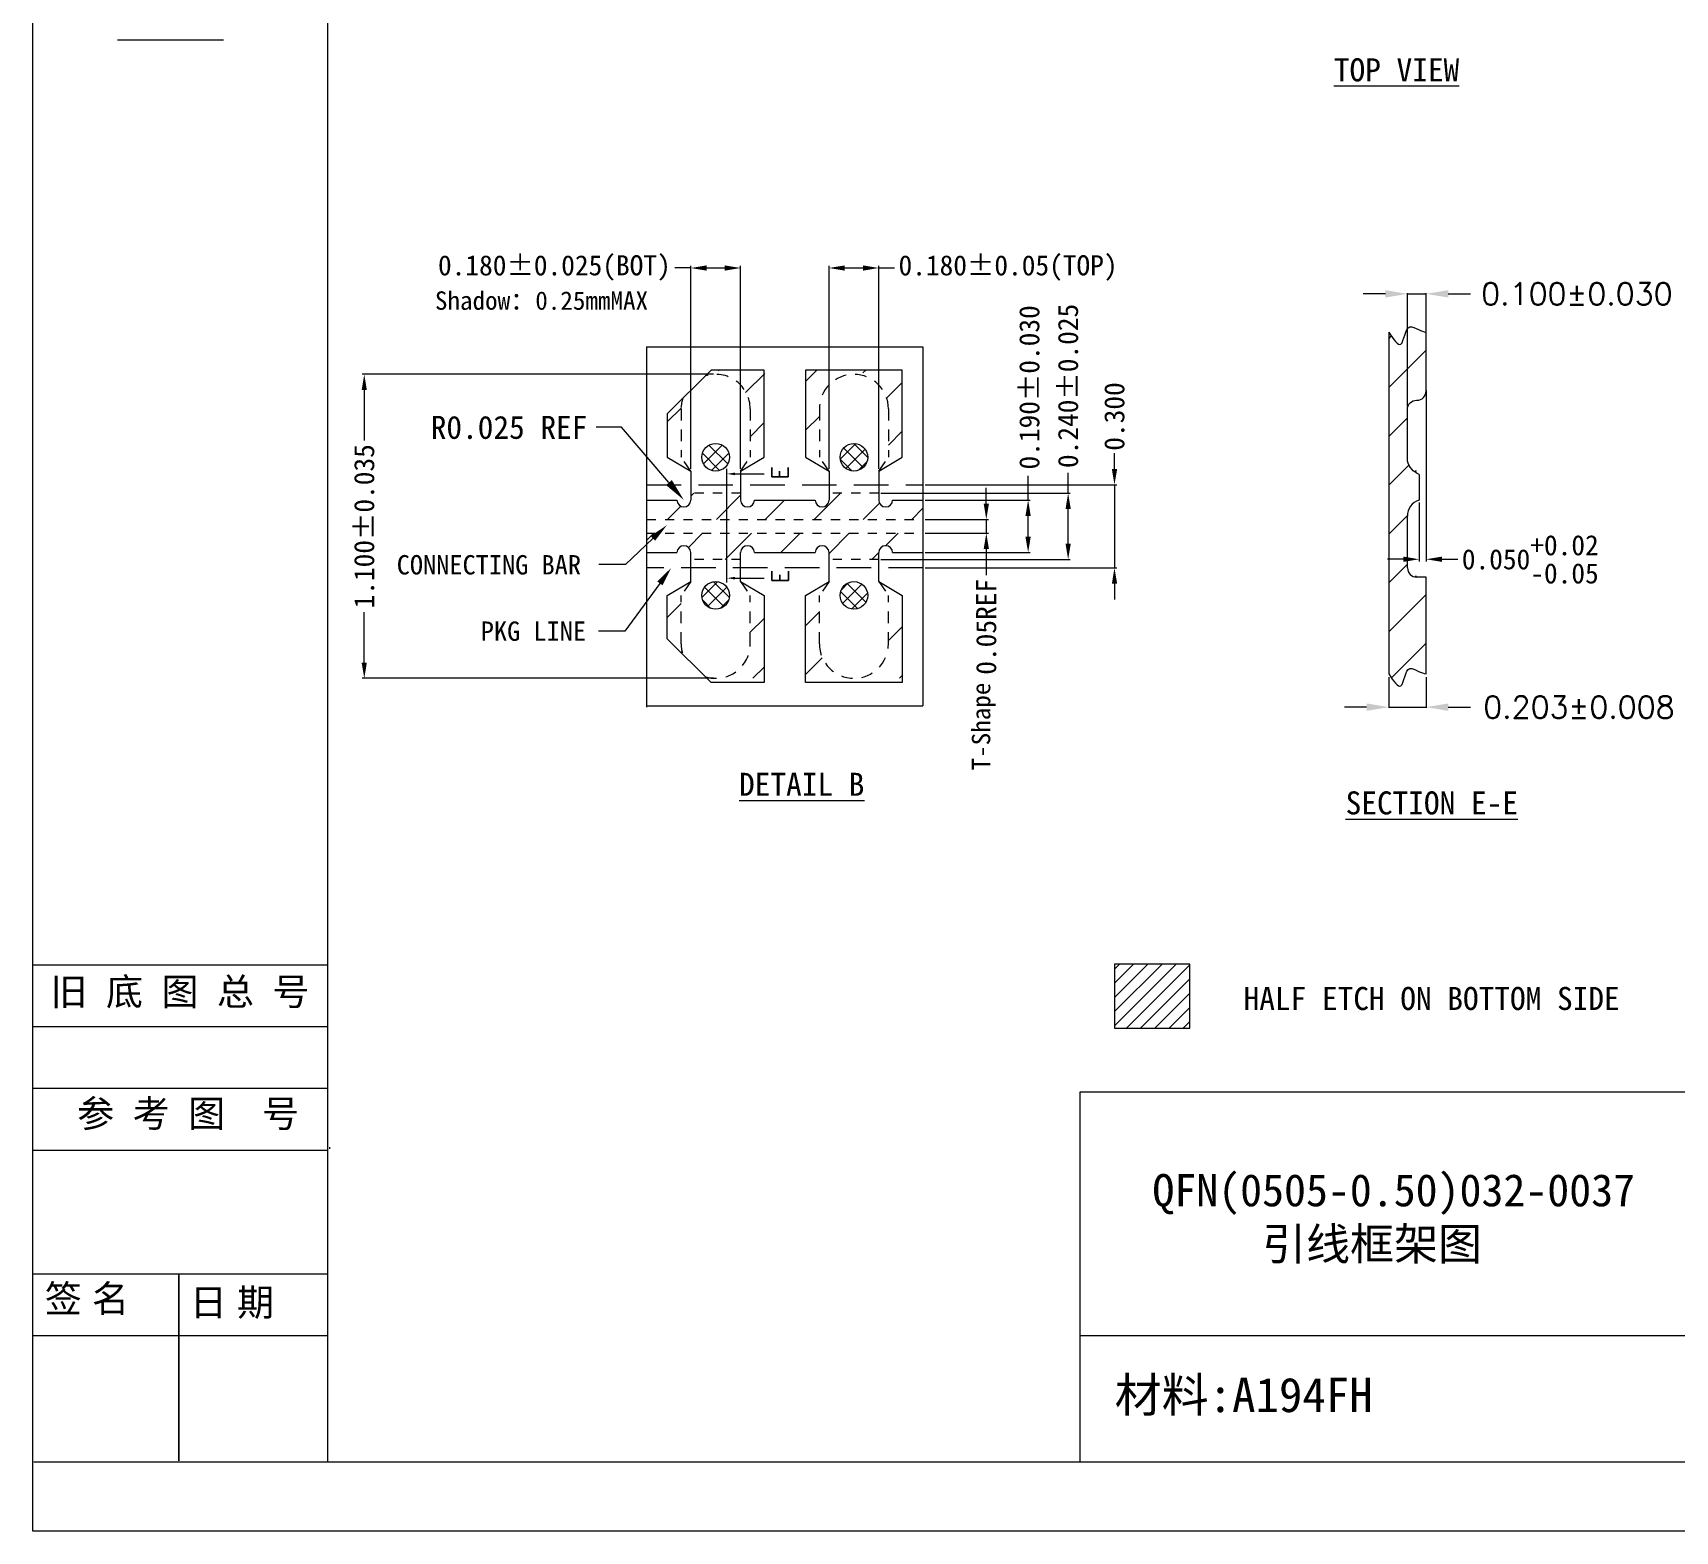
# Model space of a CAD drawing. Extents: x -6879 to 1236, y -1283 to -95.
# Drawn here: x -6665.81 to -6647.98, y -1083.24 to -1066.98 of the extents above; entities that cross this region are included whole.
import ezdxf
from ezdxf.enums import TextEntityAlignment as Align

# ---------------------------------------------------------------- set-up
doc = ezdxf.new("R2010")
doc.units = 0
doc.header["$LTSCALE"] = 5
doc.header["$MEASUREMENT"] = 0
doc.header["$PDMODE"] = 3
for name, pattern in [('0', [0]), ('CENTER', [2, 1.25, -0.25, 0.25, -0.25]), ('HIDDEN', [0.375, 0.25, -0.125])]:
    doc.linetypes.add(name, pattern=pattern)
doc.layers.get('Defpoints').update_dxf_attribs({"linetype": 'CONTINUOUS'})
for name, color, linetype in [('1', 7, 'CONTINUOUS'), ('1D', 4, 'CONTINUOUS'), ('\\M+5B1EA\\M+5D7A2', 4, '0'), ('\\M+5CDBC\\M+5B2E31\\M+5CAB5\\M+5CCE5', 7, 'CONTINUOUS'), ('PKG', 2, 'CONTINUOUS')]:
    doc.layers.add(name, color=color, linetype=linetype)
doc.layers.add('ETCH', color=4, linetype='CONTINUOUS', lineweight=15)
doc.styles.add('\\M+5CBCE\\M+5CCE5', font='SimSun.ttf')
doc.styles.add('SIMPLEX', font='SIMPLEX')
doc.styles.get("Standard").update_dxf_attribs({"font": 'romans.shx', "bigfont": 'bigfont.shx'})
doc.dimstyles.new('0D$0', dxfattribs={"dimscale": 0.078, "dimtxt": 1.15, "dimasz": 1.15, "dimexe": 0.3, "dimexo": 0.3, "dimgap": 0.3, "dimtad": 0, "dimdec": 3, "dimzin": 1, "dimdsep": 46, "dimtxsty": 'SIMPLEX', "dimcen": 0.1, "dimclrd": 256, "dimclre": 256, "dimclrt": 256, "dimadec": 0, "dimazin": 0, "dimtfac": 1, "dimtdec": 3, "dimtofl": 0, "dimtmove": 0, "dimatfit": 3, "dimfxl": 0, "dimlwd": -1, "dimlwe": -1, "dimarcsym": 0})
doc.dimstyles.get("Standard").update_dxf_attribs({"dimscale": 0.12, "dimtxt": 1, "dimasz": 1, "dimexe": 0.3, "dimexo": 0.3, "dimgap": 0.3, "dimtad": 0, "dimdec": 3, "dimzin": 0, "dimdsep": 46, "dimtxsty": 'SIMPLEX', "dimcen": 0.5, "dimclrd": 256, "dimclre": 256, "dimclrt": 256, "dimadec": 0, "dimazin": 0, "dimtfac": 1, "dimtdec": 3, "dimtofl": 0, "dimtmove": 0, "dimatfit": 0, "dimfxl": 0, "dimtolj": 1, "dimtzin": 0, "dimlwd": -1, "dimlwe": -1, "dimarcsym": 0})

# ---------------------------------------------------------------- blocks, each defined once
blk = doc.blocks.new('*D0')
at = {"layer": '\\M+5B1EA\\M+5D7A2', "color": 4, "lineweight": 5}
for p, q in [((-6655.004, -1072.052), (-6655.004, -1071.788)), ((-6656.122, -1072.052), (-6654.981, -1072.052)), ((-6655.004, -1072.451), (-6655.004, -1072.224)), ((-6656.122, -1072.622), (-6654.981, -1072.622))]:
    blk.add_line(p, q, dxfattribs=at)
at = {"layer": '\\M+5B1EA\\M+5D7A2', "color": 4}
for points in [[(-6654.976, -1072.224), (-6655.033, -1072.224), (-6655.004, -1072.052)], [(-6655.033, -1072.451), (-6654.976, -1072.451), (-6655.004, -1072.622)]]:
    blk.add_solid(points, dxfattribs=at)
at = {"layer": 'Defpoints', "color": 0}
for p in [(-6656.145, -1072.052), (-6655.004, -1072.052), (-6656.145, -1072.622)]:
    blk.add_point(p, dxfattribs=at)
at = {"layer": '\\M+5B1EA\\M+5D7A2', "color": 4, "lineweight": 5, "insert": (-6654.99, -1070.829), "char_height": 0.21841, "attachment_point": 5, "rotation": 90, "style": '\\M+5CBCE\\M+5CCE5'}
blk.add_mtext('0.190%%P0.030', dxfattribs=at)
blk = doc.blocks.new('*D1')
at = {"layer": '\\M+5B1EA\\M+5D7A2', "color": 4, "lineweight": 5}
for p, q in [((-6654.57, -1071.977), (-6654.57, -1071.756)), ((-6656.602, -1071.977), (-6654.546, -1071.977)), ((-6654.57, -1072.526), (-6654.57, -1072.149)), ((-6656.602, -1072.697), (-6654.546, -1072.697))]:
    blk.add_line(p, q, dxfattribs=at)
at = {"layer": '\\M+5B1EA\\M+5D7A2', "color": 4}
for points in [[(-6654.541, -1072.149), (-6654.598, -1072.149), (-6654.57, -1071.977)], [(-6654.598, -1072.526), (-6654.541, -1072.526), (-6654.57, -1072.697)]]:
    blk.add_solid(points, dxfattribs=at)
at = {"layer": 'Defpoints', "color": 0}
for p in [(-6656.625, -1071.977), (-6654.57, -1071.977), (-6656.625, -1072.697)]:
    blk.add_point(p, dxfattribs=at)
at = {"layer": '\\M+5B1EA\\M+5D7A2', "color": 4, "lineweight": 5, "insert": (-6654.57, -1070.813), "char_height": 0.21841, "attachment_point": 5, "rotation": 90, "style": '\\M+5CBCE\\M+5CCE5'}
blk.add_mtext('0.240%%P0.025', dxfattribs=at)
blk = doc.blocks.new('*D2')
at = {"layer": '\\M+5B1EA\\M+5D7A2', "lineweight": 5}
for p, q in [((-6658.665, -1069.533), (-6658.837, -1069.533)), ((-6658.665, -1071.714), (-6658.665, -1069.51)), ((-6658.494, -1069.533), (-6658.297, -1069.533)), ((-6658.125, -1071.714), (-6658.125, -1069.51))]:
    blk.add_line(p, q, dxfattribs=at)
at = {"layer": '\\M+5B1EA\\M+5D7A2'}
for points in [[(-6658.494, -1069.505), (-6658.494, -1069.562), (-6658.665, -1069.533)], [(-6658.297, -1069.562), (-6658.297, -1069.505), (-6658.125, -1069.533)]]:
    blk.add_solid(points, dxfattribs=at)
at = {"layer": 'Defpoints', "color": 0}
for p in [(-6658.125, -1069.533), (-6658.665, -1071.737), (-6658.125, -1071.737)]:
    blk.add_point(p, dxfattribs=at)
at = {"layer": '\\M+5B1EA\\M+5D7A2', "lineweight": 5, "insert": (-6660.146, -1069.533), "char_height": 0.21841, "attachment_point": 5, "style": '\\M+5CBCE\\M+5CCE5'}
blk.add_mtext('0.180%%P0.025(BOT)', dxfattribs=at)
blk = doc.blocks.new('*D3')
at = {"layer": '\\M+5B1EA\\M+5D7A2', "lineweight": 5}
for p, q in [((-6658.419, -1070.687), (-6662.233, -1070.687)), ((-6662.209, -1070.859), (-6662.209, -1071.404)), ((-6662.209, -1073.816), (-6662.209, -1073.27)), ((-6658.419, -1073.987), (-6662.233, -1073.987))]:
    blk.add_line(p, q, dxfattribs=at)
at = {"layer": '\\M+5B1EA\\M+5D7A2'}
for points in [[(-6662.181, -1070.859), (-6662.238, -1070.859), (-6662.209, -1070.687)], [(-6662.238, -1073.816), (-6662.181, -1073.816), (-6662.209, -1073.987)]]:
    blk.add_solid(points, dxfattribs=at)
at = {"layer": 'Defpoints', "color": 0}
for p in [(-6658.395, -1070.687), (-6662.209, -1073.987), (-6658.395, -1073.987)]:
    blk.add_point(p, dxfattribs=at)
at = {"layer": '\\M+5B1EA\\M+5D7A2', "lineweight": 5, "insert": (-6662.209, -1072.337), "char_height": 0.21841, "attachment_point": 5, "rotation": 90, "style": '\\M+5CBCE\\M+5CCE5'}
blk.add_mtext('{\\C4;1.100%%P0.035}', dxfattribs=at)
blk = doc.blocks.new('*D12')
at = {"layer": '\\M+5B1EA\\M+5D7A2', "lineweight": 5}
for p, q in [((-6654.067, -1071.716), (-6654.067, -1071.544)), ((-6656.122, -1071.887), (-6654.043, -1071.887)), ((-6654.067, -1071.887), (-6654.067, -1072.787)), ((-6656.122, -1072.787), (-6654.043, -1072.787)), ((-6654.067, -1072.959), (-6654.067, -1073.13))]:
    blk.add_line(p, q, dxfattribs=at)
at = {"layer": '\\M+5B1EA\\M+5D7A2'}
for points in [[(-6654.095, -1071.716), (-6654.038, -1071.716), (-6654.067, -1071.887)], [(-6654.038, -1072.959), (-6654.095, -1072.959), (-6654.067, -1072.787)]]:
    blk.add_solid(points, dxfattribs=at)
at = {"layer": 'Defpoints', "color": 0}
for p in [(-6656.145, -1071.887), (-6656.145, -1072.787), (-6654.067, -1072.787)]:
    blk.add_point(p, dxfattribs=at)
at = {"layer": '\\M+5B1EA\\M+5D7A2', "lineweight": 5, "insert": (-6654.067, -1071.145), "char_height": 0.2184, "attachment_point": 5, "rotation": 90, "style": '\\M+5CBCE\\M+5CCE5'}
blk.add_mtext('0.300', dxfattribs=at)
blk = doc.blocks.new('*D54')
at = {"layer": '\\M+5B1EA\\M+5D7A2', "lineweight": 5}
for p, q in [((-6655.458, -1072.091), (-6655.458, -1071.919)), ((-6656.122, -1072.262), (-6655.435, -1072.262)), ((-6655.458, -1072.262), (-6655.458, -1072.412)), ((-6656.122, -1072.412), (-6655.435, -1072.412)), ((-6655.458, -1072.584), (-6655.458, -1072.869))]:
    blk.add_line(p, q, dxfattribs=at)
at = {"layer": '\\M+5B1EA\\M+5D7A2'}
for points in [[(-6655.487, -1072.091), (-6655.429, -1072.091), (-6655.458, -1072.262)], [(-6655.429, -1072.584), (-6655.487, -1072.584), (-6655.458, -1072.412)]]:
    blk.add_solid(points, dxfattribs=at)
at = {"layer": 'Defpoints', "color": 0}
for p in [(-6656.145, -1072.262), (-6656.145, -1072.412), (-6655.458, -1072.412)]:
    blk.add_point(p, dxfattribs=at)
at = {"layer": '\\M+5B1EA\\M+5D7A2', "lineweight": 5, "insert": (-6655.458, -1073.428), "char_height": 0.2184, "attachment_point": 5, "rotation": 90, "style": '\\M+5CBCE\\M+5CCE5'}
blk.add_mtext('0.05REF', dxfattribs=at)
blk = doc.blocks.new('*D59')
at = {"layer": '\\M+5B1EA\\M+5D7A2', "linetype": 'Continuous', "lineweight": 5}
for p, q in [((-6651.127, -1069.814), (-6651.367, -1069.814)), ((-6650.887, -1071.032), (-6650.887, -1069.808)), ((-6650.887, -1069.814), (-6650.684, -1069.814)), ((-6650.684, -1070.832), (-6650.684, -1069.808)), ((-6650.444, -1069.814), (-6650.204, -1069.814))]:
    blk.add_line(p, q, dxfattribs=at)
at = {"layer": '\\M+5B1EA\\M+5D7A2'}
for points in [[(-6651.127, -1069.854), (-6651.127, -1069.774), (-6650.887, -1069.814)], [(-6650.444, -1069.774), (-6650.444, -1069.854), (-6650.684, -1069.814)]]:
    blk.add_solid(points, dxfattribs=at)
at = {"layer": 'Defpoints', "color": 0}
for p in [(-6650.684, -1069.814), (-6650.684, -1070.868), (-6650.887, -1071.068)]:
    blk.add_point(p, dxfattribs=at)
at = {"layer": '\\M+5B1EA\\M+5D7A2', "lineweight": 5, "insert": (-6649.048, -1069.814), "char_height": 0.24, "attachment_point": 5, "style": 'SIMPLEX'}
blk.add_mtext('\\A1;0.100±0.030', dxfattribs=at)
blk = doc.blocks.new('*D60')
at = {"layer": '\\M+5B1EA\\M+5D7A2', "linetype": 'Continuous', "lineweight": 5}
for p, q in [((-6651.09, -1073.976), (-6651.09, -1074.306)), ((-6650.684, -1073.976), (-6650.684, -1074.306)), ((-6651.33, -1074.3), (-6651.57, -1074.3)), ((-6651.09, -1074.3), (-6650.684, -1074.3)), ((-6650.444, -1074.3), (-6650.204, -1074.3))]:
    blk.add_line(p, q, dxfattribs=at)
at = {"layer": '\\M+5B1EA\\M+5D7A2'}
for points in [[(-6651.33, -1074.34), (-6651.33, -1074.26), (-6651.09, -1074.3)], [(-6650.444, -1074.26), (-6650.444, -1074.34), (-6650.684, -1074.3)]]:
    blk.add_solid(points, dxfattribs=at)
at = {"layer": 'Defpoints', "color": 0}
for p in [(-6651.09, -1073.94), (-6650.684, -1073.94), (-6650.684, -1074.3)]:
    blk.add_point(p, dxfattribs=at)
at = {"layer": '\\M+5B1EA\\M+5D7A2', "lineweight": 5, "insert": (-6649.026, -1074.3), "char_height": 0.24, "attachment_point": 5, "style": 'SIMPLEX'}
blk.add_mtext('\\A1;0.203%%P0.008', dxfattribs=at)
blk = doc.blocks.new('*D73')
at = {"layer": '\\M+5B1EA\\M+5D7A2', "lineweight": 5}
for p, q in [((-6650.684, -1070.86), (-6650.684, -1072.718)), ((-6650.76, -1072.078), (-6650.76, -1072.718)), ((-6650.932, -1072.695), (-6651.103, -1072.695)), ((-6650.513, -1072.695), (-6650.341, -1072.695))]:
    blk.add_line(p, q, dxfattribs=at)
at = {"layer": '\\M+5B1EA\\M+5D7A2'}
for points in [[(-6650.932, -1072.723), (-6650.932, -1072.666), (-6650.76, -1072.695)], [(-6650.513, -1072.666), (-6650.513, -1072.723), (-6650.684, -1072.695)]]:
    blk.add_solid(points, dxfattribs=at)
at = {"layer": 'Defpoints', "color": 0}
for p in [(-6650.684, -1070.837), (-6650.76, -1072.054), (-6650.684, -1072.695)]:
    blk.add_point(p, dxfattribs=at)
at = {"layer": '\\M+5B1EA\\M+5D7A2', "lineweight": 5, "insert": (-6649.554, -1072.695), "char_height": 0.21841, "attachment_point": 5, "style": '\\M+5CBCE\\M+5CCE5'}
blk.add_mtext('\\A1;0.050\\S+0.02^ -0.05;', dxfattribs=at)
blk = doc.blocks.new('*D77')
at = {"layer": '\\M+5B1EA\\M+5D7A2', "lineweight": 5}
for p, q in [((-6657.165, -1071.714), (-6657.165, -1069.51)), ((-6656.994, -1069.533), (-6656.797, -1069.533)), ((-6656.625, -1071.714), (-6656.625, -1069.51)), ((-6656.625, -1069.533), (-6656.454, -1069.533))]:
    blk.add_line(p, q, dxfattribs=at)
at = {"layer": '\\M+5B1EA\\M+5D7A2'}
for points in [[(-6656.994, -1069.505), (-6656.994, -1069.562), (-6657.165, -1069.533)], [(-6656.797, -1069.562), (-6656.797, -1069.505), (-6656.625, -1069.533)]]:
    blk.add_solid(points, dxfattribs=at)
at = {"layer": 'Defpoints', "color": 0}
for p in [(-6656.625, -1069.533), (-6657.165, -1071.737), (-6656.625, -1071.737)]:
    blk.add_point(p, dxfattribs=at)
at = {"layer": '\\M+5B1EA\\M+5D7A2', "color": 1, "lineweight": 5, "insert": (-6655.222, -1069.533), "char_height": 0.21841, "attachment_point": 5, "style": '\\M+5CBCE\\M+5CCE5'}
blk.add_mtext('\\A2;0.180%%p0.05(TOP)', dxfattribs=at)

msp = doc.modelspace()

# ---------------------------------------------------------------- hatches: boundary and pattern name
at = {"layer": 'ETCH', "lineweight": 5}
h = msp.add_hatch(dxfattribs=at)
h.set_pattern_fill('ANSI31', color=256, scale=1.621657, style=0)
h.set_pattern_definition([(45, (-6233.99472, -1349.823), (-0.14333559, 0.14333559), [])])
edge = h.paths.add_edge_path()
edge.add_spline(control_points=[(-6651.0905, -1073.9401), (-6651.0395, -1074.0149), (-6650.9296, -1074.176), (-6650.9114, -1073.8229), (-6650.7686, -1073.9167), (-6650.7114, -1073.9326), (-6650.6845, -1073.9401)], knot_values=[0, 0, 0, 0, 0.184656, 0.3978471, 0.4962081, 0.5839452, 0.5839452, 0.5839452, 0.5839452], degree=3, periodic=0)
edge.add_line((-6650.6845, -1073.9401), (-6650.6845, -1072.8884))
edge.add_line((-6650.6845, -1072.8884), (-6650.786, -1072.8884))
edge.add_line((-6650.786, -1072.8884), (-6650.786, -1072.8884))
edge.add_ellipse((-6650.786, -1072.7884), major_axis=(0.1, 0), ratio=1, start_angle=269.99526, end_angle=270.00474)
edge.add_line((-6650.786, -1072.8884), (-6650.6845, -1072.8884))
edge.add_line((-6650.6845, -1072.8884), (-6650.6845, -1073.9401))
edge.add_spline(control_points=[(-6650.6845, -1073.9401), (-6650.7114, -1073.9326), (-6650.7686, -1073.9167), (-6650.9114, -1073.8229), (-6650.9296, -1074.176), (-6651.0395, -1074.0149), (-6651.0905, -1073.9401)], knot_values=[-0.5839452, -0.5839452, -0.5839452, -0.5839452, -0.4962081, -0.3978471, -0.184656, 0, 0, 0, 0], degree=3, periodic=0)
edge.add_line((-6651.0905, -1073.9401), (-6651.0905, -1070.231))
edge.add_spline(control_points=[(-6651.0905, -1070.231), (-6651.0395, -1070.3058), (-6650.9296, -1070.4669), (-6650.9114, -1070.1138), (-6650.7686, -1070.2076), (-6650.7114, -1070.2235), (-6650.6845, -1070.231)], knot_values=[0, 0, 0, 0, 0.184656, 0.3978471, 0.4962081, 0.5839452, 0.5839452, 0.5839452, 0.5839452], degree=3, periodic=0)
edge.add_line((-6650.6845, -1070.231), (-6650.6845, -1070.8684))
edge.add_ellipse((-6650.7845, -1070.8684), major_axis=(-0.1, 0), ratio=1, start_angle=450, end_angle=540, ccw=False)
edge.add_line((-6650.7845, -1070.9684), (-6650.7875, -1070.9684))
edge.add_ellipse((-6650.7875, -1071.0684), major_axis=(0.1, 0), ratio=1, start_angle=90, end_angle=180.00475)
edge.add_line((-6650.8875, -1071.0684), (-6650.8874, -1071.6284))
edge.add_ellipse((-6650.6733, -1071.5712), major_axis=(0.2216, 0), ratio=1, start_angle=194.9693, end_angle=246.93746)
edge.add_line((-6650.7601, -1071.7751), (-6650.7601, -1072.0542))
edge.add_ellipse((-6650.7123, -1072.2228), major_axis=(0.1752, 0), ratio=1, start_angle=105.84188, end_angle=181.83462)
edge.add_line((-6650.8874, -1072.2284), (-6650.886, -1072.7884))
edge.add_ellipse((-6650.786, -1072.7884), major_axis=(0.1, 0), ratio=1, start_angle=180.00475, end_angle=269.99526)
edge.add_line((-6650.786, -1072.8884), (-6650.786, -1072.8884))
edge.add_ellipse((-6650.786, -1072.7884), major_axis=(-0.1, 0), ratio=1, start_angle=449.99526, end_angle=450.00474, ccw=False)
edge.add_ellipse((-6650.786, -1072.7884), major_axis=(-0.1, 0), ratio=1, start_angle=360.00475, end_angle=449.99526, ccw=False)
edge.add_line((-6650.886, -1072.7884), (-6650.8874, -1072.2284))
edge.add_ellipse((-6650.7123, -1072.2228), major_axis=(-0.1752, 0), ratio=1, start_angle=285.84188, end_angle=361.83462, ccw=False)
edge.add_line((-6650.7601, -1072.0542), (-6650.7601, -1071.7751))
edge.add_ellipse((-6650.6733, -1071.5712), major_axis=(-0.2216, 0), ratio=1, start_angle=374.9693, end_angle=426.93746, ccw=False)
edge.add_line((-6650.8874, -1071.6284), (-6650.8875, -1071.0684))
edge.add_ellipse((-6650.7875, -1071.0684), major_axis=(-0.1, 0), ratio=1, start_angle=270, end_angle=360.00475, ccw=False)
edge.add_line((-6650.7875, -1070.9684), (-6650.7845, -1070.9684))
edge.add_ellipse((-6650.7845, -1070.8684), major_axis=(0.1, 0), ratio=1, start_angle=270, end_angle=360)
edge.add_line((-6650.6845, -1070.8684), (-6650.6845, -1070.231))
edge.add_spline(control_points=[(-6650.6845, -1070.231), (-6650.7114, -1070.2235), (-6650.7686, -1070.2076), (-6650.9114, -1070.1138), (-6650.9296, -1070.4669), (-6651.0395, -1070.3058), (-6651.0905, -1070.231)], knot_values=[-0.5839452, -0.5839452, -0.5839452, -0.5839452, -0.4962081, -0.3978471, -0.184656, 0, 0, 0, 0], degree=3, periodic=0)
edge.add_line((-6651.0905, -1070.231), (-6651.0905, -1073.9401))
h = msp.add_hatch(dxfattribs=at)
h.set_pattern_fill('ANSI31', color=256, scale=3, style=0)
h.set_pattern_definition([(45, (103.17774, -97.1604), (-0.265165043, 0.265165043), [])])
edge = h.paths.add_edge_path()
edge.add_spline(control_points=[(-6651.0905, -1070.231), (-6651.0395, -1070.3058), (-6650.9296, -1070.4669), (-6650.9114, -1070.1138), (-6650.7686, -1070.2076), (-6650.7114, -1070.2235), (-6650.6845, -1070.231)], knot_values=[0, 0, 0, 0, 0.184656, 0.3978471, 0.4962081, 0.5839452, 0.5839452, 0.5839452, 0.5839452], degree=3, periodic=0)
edge.add_line((-6650.6845, -1070.231), (-6650.6845, -1070.8684))
edge.add_ellipse((-6650.7845, -1070.8684), major_axis=(-0.1, 0), ratio=1, start_angle=90, end_angle=180, ccw=False)
edge.add_line((-6650.7845, -1070.9684), (-6650.7875, -1070.9684))
edge.add_ellipse((-6650.7875, -1071.0684), major_axis=(0.1, 0), ratio=1, start_angle=90, end_angle=180.00475)
edge.add_line((-6650.8875, -1071.0684), (-6650.8874, -1071.6284))
edge.add_ellipse((-6650.6733, -1071.5712), major_axis=(0.2216, 0), ratio=1, start_angle=194.9693, end_angle=246.93746)
edge.add_line((-6650.7601, -1071.7751), (-6650.7601, -1072.0542))
edge.add_ellipse((-6650.7123, -1072.2228), major_axis=(0.1752, 0), ratio=1, start_angle=105.84188, end_angle=181.83462)
edge.add_line((-6650.8874, -1072.2284), (-6650.886, -1072.7884))
edge.add_ellipse((-6650.786, -1072.7884), major_axis=(0.1, 0), ratio=1, start_angle=180.00475, end_angle=269.99525)
edge.add_line((-6650.786, -1072.8884), (-6650.6845, -1072.8884))
edge.add_line((-6650.6845, -1072.8884), (-6650.6845, -1073.9401))
edge.add_spline(control_points=[(-6650.6845, -1073.9401), (-6650.7114, -1073.9326), (-6650.7686, -1073.9167), (-6650.9114, -1073.8229), (-6650.9296, -1074.176), (-6651.0395, -1074.0149), (-6651.0905, -1073.9401)], knot_values=[-0.5839452, -0.5839452, -0.5839452, -0.5839452, -0.4962081, -0.3978471, -0.184656, 0, 0, 0, 0], degree=3, periodic=0)
edge.add_line((-6651.0905, -1073.9401), (-6651.0905, -1070.231))
h = msp.add_hatch(dxfattribs=at)
h.set_pattern_fill('ANSI31', color=256, scale=3, style=0)
h.set_pattern_definition([(45, (13607.55814, 1849.768), (-0.265165043, 0.265165043), [])])
h.paths.add_polyline_path([(-6659.1452, -1072.2622), (-6656.1452, -1072.2622), (-6656.1452, -1072.0522), (-6656.4752, -1072.0522, -1), (-6656.6252, -1072.0522), (-6656.6252, -1071.9772), (-6657.1652, -1071.9772), (-6657.1652, -1072.0522, -1), (-6657.3152, -1072.0522), (-6657.9752, -1072.0522, -1), (-6658.1252, -1072.0522), (-6658.1252, -1071.9772), (-6658.6652, -1071.9772), (-6658.6652, -1072.0522, -1), (-6658.8152, -1072.0522), (-6659.1452, -1072.0522)])
h.paths.add_polyline_path([(-6659.1452, -1072.6222), (-6658.8152, -1072.6222, -1), (-6658.6652, -1072.6222), (-6658.6652, -1072.6972), (-6658.1252, -1072.6972), (-6658.1252, -1072.6222, -1), (-6657.9752, -1072.6222), (-6657.3152, -1072.6222, -1), (-6657.1652, -1072.6222), (-6657.1652, -1072.6972), (-6656.6252, -1072.6972), (-6656.6252, -1072.6222, -1), (-6656.4752, -1072.6222), (-6656.1452, -1072.6222), (-6656.1452, -1072.4122), (-6659.1452, -1072.4122)])
h.paths.add_polyline_path([(-6657.8702, -1073.9872), (-6657.8702, -1073.0872), (-6658.0202, -1073.0872), (-6658.0202, -1073.6122, -0.4142136), (-6658.3952, -1073.9872)])
h.paths.add_polyline_path([(-6657.4202, -1073.0872), (-6657.4202, -1073.9872), (-6656.8952, -1073.9872, -0.4142136), (-6657.2702, -1073.6122), (-6657.2702, -1073.0872)])
h.paths.add_polyline_path([(-6657.4202, -1070.6422), (-6657.4202, -1071.5872), (-6657.2702, -1071.5872), (-6657.2702, -1071.0622, -0.3367172), (-6656.8952, -1070.6422)])
h.paths.add_polyline_path([(-6656.3702, -1073.9872), (-6656.3702, -1073.0872), (-6656.5202, -1073.0872), (-6656.5202, -1073.6122, -0.4142136), (-6656.8952, -1073.9872)])
h.paths.add_polyline_path([(-6656.5202, -1071.0622), (-6656.5202, -1071.5872), (-6656.3702, -1071.5872), (-6656.3702, -1070.6422), (-6656.8952, -1070.6422, -0.3367172)])
h.paths.add_polyline_path([(-6658.0202, -1071.0622), (-6658.0202, -1071.5872), (-6657.8702, -1071.5872), (-6657.8627, -1070.6422), (-6658.3877, -1070.6422, -0.3297281)])
h.paths.add_polyline_path([(-6658.9202, -1070.6872), (-6658.9202, -1071.5872), (-6658.7702, -1071.5872), (-6658.7702, -1071.0622, -0.4142136), (-6658.3952, -1070.6872)])
edge = h.paths.add_edge_path()
edge.add_line((-6658.9202, -1073.5577), (-6658.9202, -1073.0872))
edge.add_line((-6658.9202, -1073.0872), (-6658.7702, -1073.0872))
edge.add_line((-6658.7702, -1073.0872), (-6658.7702, -1073.6122))
edge.add_arc((-6658.3952, -1073.6122), 0.375, 180, 197.49937)
edge.add_line((-6658.7528, -1073.725), (-6658.9202, -1073.5577))
h = msp.add_hatch(dxfattribs=at)
h.set_pattern_fill('ANSI37', color=6, scale=0.9, style=0)
h.set_pattern_definition([(45, (13607.55814, 1849.76801), (-0.0795495129, 0.0795495129), []), (135, (13607.55814, 1849.76801), (-0.0795495129, -0.0795495129), [])])
h.paths.add_polyline_path([(-6658.2452, -1071.5872, 1), (-6658.5452, -1071.5872, 1)])
h.paths.add_polyline_path([(-6658.2452, -1073.0872, 1), (-6658.5452, -1073.0872, 1)])
h.paths.add_polyline_path([(-6656.7452, -1071.5872, 1), (-6657.0452, -1071.5872, 1)])
h.paths.add_polyline_path([(-6656.7452, -1073.0872, 1), (-6657.0452, -1073.0872, 1)])
h = msp.add_hatch(dxfattribs=at)
h.set_pattern_fill('ANSI31', color=256, scale=0.8712, style=0)
h.set_pattern_definition([(45, (-6610.11784, -1019.3357), (-0.07700393, 0.07700393), [])])
h.paths.add_polyline_path([(-6653.2482, -1077.0914), (-6654.0651, -1077.0914), (-6654.0651, -1077.7857), (-6653.2482, -1077.7857)])

# ---------------------------------------------------------------- linework, layer by layer
at = {"layer": '1', "lineweight": 5}
for p, q in [((-6658.6652, -1071.7372, 0.1418), (-6658.6652, -1072.0522, 0.1418)), ((-6658.1252, -1071.7372, 0.1418), (-6658.1252, -1072.0522, 0.1418)), ((-6657.1652, -1071.7372, 0.1418), (-6657.1652, -1072.0522, 0.1418)), ((-6656.6252, -1071.7372, 0.1418), (-6656.6252, -1072.0522, 0.1418)), ((-6650.7601, -1071.7751, -0.0291), (-6650.7601, -1072.0542, -0.0291)), ((-6659.1452, -1072.0522, 0.1418), (-6658.8152, -1072.0522, 0.1418)), ((-6657.9752, -1072.0522, 0.1418), (-6657.3152, -1072.0522, 0.1418)), ((-6656.4752, -1072.0522, 0.1418), (-6656.1452, -1072.0522, 0.1418)), ((-6650.886, -1072.7884, -0.0286), (-6650.8874, -1072.2284, -0.0291)), ((-6659.1452, -1072.6222, 0.1418), (-6658.8152, -1072.6222, 0.1418)), ((-6658.6652, -1072.9372, 0.1418), (-6658.6652, -1072.6222, 0.1418)), ((-6658.1252, -1072.9372, 0.1418), (-6658.1252, -1072.6222, 0.1418)), ((-6657.9752, -1072.6222, 0.1418), (-6657.3152, -1072.6222, 0.1418)), ((-6657.1652, -1072.9372, 0.1418), (-6657.1652, -1072.6222, 0.1418)), ((-6656.6252, -1072.9372, 0.1418), (-6656.6252, -1072.6222, 0.1418)), ((-6656.4752, -1072.6222, 0.1418), (-6656.1452, -1072.6222, 0.1418)), ((-6650.6845, -1072.8884, -0.0286), (-6650.786, -1072.8884, -0.0286)), ((-6650.6845, -1073.9401, -0.0286), (-6650.6845, -1072.8884, -0.0286))]:
    msp.add_line(p, q, dxfattribs=at)
at = {"layer": '1', "color": 7, "lineweight": 5}
for p, q in [((-6654.0651, -1077.0914, 0.053), (-6654.0651, -1077.7857, 0.053)), ((-6653.2482, -1077.0914, 0.053), (-6654.0651, -1077.0914, 0.053)), ((-6653.2482, -1077.7857, 0.053), (-6653.2482, -1077.0914, 0.053)), ((-6654.0651, -1077.7857, 0.053), (-6653.2482, -1077.7857, 0.053))]:
    msp.add_line(p, q, dxfattribs=at)
at = {"layer": '1', "lineweight": 5}
for points, elevation in [([(-6651.0905, -1070.231), (-6651.0905, -1073.9401)], -0.0286), ([(-6657.8702, -1071.5872), (-6657.8702, -1070.6422), (-6658.4456, -1070.6422), (-6658.9202, -1071.1168)], 0.1418), ([(-6656.3702, -1071.5872), (-6656.3702, -1070.6422), (-6657.4202, -1070.6422), (-6657.4202, -1071.5872)], 0.1418), ([(-6658.9202, -1071.1168), (-6658.9202, -1071.5872)], 0.1418), ([(-6658.9202, -1071.5872), (-6658.6652, -1071.7372)], 0.1418), ([(-6658.1252, -1071.7372), (-6657.8702, -1071.5872)], 0.1418), ([(-6657.4202, -1071.5872), (-6657.1652, -1071.7372)], 0.1418), ([(-6656.6252, -1071.7372), (-6656.3702, -1071.5872)], 0.1418), ([(-6658.9202, -1073.0872), (-6658.6652, -1072.9372)], 0.1418), ([(-6658.1252, -1072.9372), (-6657.8702, -1073.0872)], 0.1418), ([(-6657.4202, -1073.0872), (-6657.1652, -1072.9372)], 0.1418), ([(-6656.6252, -1072.9372), (-6656.3702, -1073.0872)], 0.1418), ([(-6657.8702, -1073.0872), (-6657.8702, -1074.0322), (-6658.4456, -1074.0322), (-6658.9202, -1073.5577)], 0.1418), ([(-6658.9202, -1073.5577), (-6658.9202, -1073.0872)], 0.1418), ([(-6656.3702, -1073.0872), (-6656.3702, -1074.0322), (-6657.4202, -1074.0322), (-6657.4202, -1073.0872)], 0.1418)]:
    msp.add_lwpolyline(points, dxfattribs=dict(at, elevation=elevation))
at = {"layer": '1', "lineweight": 5, "elevation": -0.0291}
msp.add_lwpolyline([(-6650.7601, -1071.7751), (-6650.7601, -1071.7751, -0.2307219), (-6650.8874, -1071.6284), (-6650.8875, -1071.0684, -0.4142378), (-6650.7875, -1070.9684), (-6650.7845, -1070.9684, 0.4142136), (-6650.6845, -1070.8684), (-6650.6845, -1070.231)], format="xyb", dxfattribs=at)
at = {"layer": '1', "lineweight": 5}
for centre in [(-6658.3952, -1071.5872, 0.1418), (-6656.8952, -1071.5872, 0.1418), (-6658.3952, -1073.0872, 0.1418), (-6656.8952, -1073.0872, 0.1418)]:
    msp.add_circle(centre, 0.15, dxfattribs=at)
for centre, radius, start, end in [((-6658.7402, -1072.0522, 0.1418), 0.075, 180, 0), ((-6658.0502, -1072.0522, 0.1418), 0.075, 180, 0), ((-6657.2402, -1072.0522, 0.1418), 0.075, 180, 0), ((-6656.5502, -1072.0522, 0.1418), 0.075, 180, 0), ((-6650.7123, -1072.2228, -0.0291), 0.1752, 105.84188, 181.83462), ((-6658.7402, -1072.6222, 0.1418), 0.075, 360, 180), ((-6658.0502, -1072.6222, 0.1418), 0.075, 360, 180), ((-6657.2402, -1072.6222, 0.1418), 0.075, 360, 180), ((-6656.5502, -1072.6222, 0.1418), 0.075, 360, 180), ((-6650.786, -1072.7884, -0.0286), 0.1, 180.00475, 270.00475)]:
    msp.add_arc(centre, radius, start, end, dxfattribs=at)
for points in [[(-6651.0905, -1070.231, -0.0291), (-6650.958, -1070.3596, -0.0291), (-6650.8603, -1070.1701, -0.0291), (-6650.7674, -1070.2023, -0.0291), (-6650.6845, -1070.231, -0.0291)], [(-6651.0905, -1073.9401, -0.0286), (-6650.958, -1074.0687, -0.0286), (-6650.8603, -1073.8792, -0.0286), (-6650.7674, -1073.9114, -0.0286), (-6650.6845, -1073.9401, -0.0286)]]:
    msp.add_spline(points, degree=3, dxfattribs=at)
at = {"layer": '1D', "linetype": 'HIDDEN', "lineweight": 5, "ltscale": 0.1}
for p, q in [((-6658.7702, -1071.0622, 0.1418), (-6658.7702, -1071.5872, 0.1418)), ((-6658.0202, -1071.0622, 0.1418), (-6658.0202, -1071.5872, 0.1418)), ((-6657.2702, -1071.0622, 0.1418), (-6657.2702, -1071.5872, 0.1418)), ((-6656.5202, -1071.0622, 0.1418), (-6656.5202, -1071.5872, 0.1418)), ((-6658.6652, -1071.7372, 0.1418), (-6658.7702, -1071.5872, 0.1418)), ((-6658.1252, -1071.7372, 0.1418), (-6658.0202, -1071.5872, 0.1418)), ((-6657.1652, -1071.7372, 0.1418), (-6657.2702, -1071.5872, 0.1418)), ((-6656.6252, -1071.7372, 0.1418), (-6656.5202, -1071.5872, 0.1418)), ((-6658.6652, -1072.9372, 0.1418), (-6658.7702, -1073.0872, 0.1418)), ((-6658.1252, -1072.9372, 0.1418), (-6658.0202, -1073.0872, 0.1418)), ((-6657.1652, -1072.9372, 0.1418), (-6657.2702, -1073.0872, 0.1418)), ((-6656.6252, -1072.9372, 0.1418), (-6656.5202, -1073.0872, 0.1418)), ((-6658.7702, -1073.6122, 0.1418), (-6658.7702, -1073.0872, 0.1418)), ((-6658.0202, -1073.6122, 0.1418), (-6658.0202, -1073.0872, 0.1418)), ((-6657.2702, -1073.6122, 0.1418), (-6657.2702, -1073.0872, 0.1418)), ((-6656.5202, -1073.6122, 0.1418), (-6656.5202, -1073.0872, 0.1418))]:
    msp.add_line(p, q, dxfattribs=at)
at = {"layer": '1D', "linetype": 'HIDDEN', "lineweight": 5, "ltscale": 0.02}
for p, q in [((-6658.1252, -1071.9772, 0.1418), (-6658.6652, -1071.9772, 0.1418)), ((-6656.6252, -1071.9772, 0.1418), (-6657.1652, -1071.9772, 0.1418)), ((-6659.1452, -1072.2622, 0.1418), (-6656.1452, -1072.2622, 0.1418)), ((-6659.1452, -1072.4122, 0.1418), (-6656.1452, -1072.4122, 0.1418)), ((-6658.1252, -1072.6972, 0.1418), (-6658.6652, -1072.6972, 0.1418)), ((-6656.6252, -1072.6972, 0.1418), (-6657.1652, -1072.6972, 0.1418))]:
    msp.add_line(p, q, dxfattribs=at)
at = {"layer": '1D', "linetype": 'HIDDEN', "lineweight": 5, "ltscale": 0.1}
for centre, start, end in [((-6658.3952, -1071.0622, 0.1418), 0, 107.49937), ((-6656.8952, -1071.0622, 0.1418), 0, 180), ((-6658.3952, -1073.6122, 0.1418), 252.50063, 360), ((-6656.8952, -1073.6122, 0.1418), 180, 360)]:
    msp.add_arc(centre, 0.375, start, end, dxfattribs=at)
at = {"layer": '1D', "linetype": 'HIDDEN', "lineweight": 5, "ltscale": 0.02}
for centre, start, end in [((-6658.3952, -1071.0622, 0.1418), 162.50063, 180), ((-6658.3952, -1073.6122, 0.1418), 180, 197.49937)]:
    msp.add_arc(centre, 0.375, start, end, dxfattribs=at)
at = {"layer": '\\M+5B1EA\\M+5D7A2', "color": 2, "linetype": 'CENTER', "lineweight": 5}
for p, q in [((-6659.1452, -1070.3876, 0.1418), (-6659.1452, -1074.3019, 0.1418)), ((-6659.1452, -1070.3876, 0.1418), (-6656.1452, -1070.3876, 0.1418)), ((-6656.1452, -1070.3876, 0.1418), (-6656.1452, -1074.2869, 0.1418)), ((-6659.1452, -1074.2869, 0.1418), (-6656.1452, -1074.2869, 0.1418))]:
    msp.add_line(p, q, dxfattribs=at)
at = {"layer": '\\M+5B1EA\\M+5D7A2', "lineweight": 5}
for p, q in [((-6659.4175, -1071.2606, 0.1418), (-6659.6922, -1071.2606, 0.1418)), ((-6658.9027, -1071.8623, 0.1418), (-6659.4175, -1071.2606, 0.1418)), ((-6658.2734, -1072.948), (-6658.2734, -1071.7139)), ((-6659.0765, -1072.4683, 0.1418), (-6659.3733, -1072.7499, 0.1418)), ((-6659.3733, -1072.7499, 0.1418), (-6659.6648, -1072.7499, 0.1418)), ((-6659.001, -1072.9566, 0.1418), (-6659.3822, -1073.4769, 0.1418)), ((-6659.3822, -1073.4769, 0.1418), (-6659.6681, -1073.4769, 0.1418))]:
    msp.add_line(p, q, dxfattribs=at)
for points in [[(-6658.1837, -1071.7681), (-6657.8681, -1071.7681)], [(-6658.1837, -1072.8999), (-6657.8681, -1072.8999)]]:
    msp.add_lwpolyline(points, dxfattribs=at)
for points in [[(-6658.1837, -1071.783), (-6658.2734, -1071.7681), (-6658.1837, -1071.7531)], [(-6658.871, -1071.8352, 0.1418), (-6658.7402, -1072.0522, 0.1418), (-6658.9344, -1071.8894, 0.1418)], [(-6659.1006, -1072.4429, 0.1418), (-6658.9242, -1072.3238, 0.1418), (-6659.0525, -1072.4937, 0.1418)], [(-6659.0293, -1072.936, 0.1418), (-6658.8769, -1072.7872, 0.1418), (-6658.9728, -1072.9773, 0.1418)], [(-6658.1837, -1072.9148), (-6658.2734, -1072.8999), (-6658.1837, -1072.8849)]]:
    msp.add_solid(points, dxfattribs=at)
at = {"layer": '\\M+5CDBC\\M+5B2E31\\M+5CAB5\\M+5CCE5', "lineweight": 5}
for p, q in [((-6664.8864, -1067.0551, -0.0144), (-6663.7366, -1067.0551, -0.0144)), ((-6662.6046, -1077.0997, -0.0144), (-6665.8063, -1077.0997, -0.0144)), ((-6662.6046, -1077.7702, -0.0144), (-6665.8063, -1077.7702, -0.0144)), ((-6662.6046, -1078.4407, -0.0144), (-6665.8063, -1078.4407, -0.0144)), ((-6654.4391, -1082.4952, -0.0144), (-6654.4391, -1078.4745, -0.0144)), ((-6654.4391, -1078.4745, -0.0144), (-6639.9072, -1078.4745, -0.0144)), ((-6662.588, -1079.076, -0.0144), (-6662.588, -1079.0959, -0.0144)), ((-6662.6046, -1079.1111, -0.0144), (-6665.8063, -1079.1111, -0.0144)), ((-6665.8063, -1080.4507, -0.0144), (-6662.6046, -1080.452, -0.0144)), ((-6664.2228, -1080.4507, -0.0144), (-6664.2228, -1082.4814, -0.0144)), ((-6664.2228, -1082.4814, -0.0144), (-6664.2228, -1080.4706, -0.0144)), ((-6662.6046, -1081.1238, -0.0144), (-6665.8063, -1081.1238, -0.0144)), ((-6647.2948, -1081.1238, -0.0144), (-6654.4391, -1081.1238, -0.0144)), ((-6662.6067, -1082.4973, -0.0144), (-6665.7972, -1082.4973, -0.0144))]:
    msp.add_line(p, q, dxfattribs=at)
at = {"layer": '\\M+5CDBC\\M+5B2E31\\M+5CAB5\\M+5CCE5', "lineweight": 5, "elevation": -0.0144}
for points in [[(-6665.8063, -1046.042), (-6639.0153, -1046.042), (-6639.0153, -1083.2449), (-6665.8063, -1083.2449)], [(-6662.6046, -1046.7963), (-6639.9072, -1046.7963), (-6639.9072, -1082.4952), (-6662.6046, -1082.4952)]]:
    msp.add_lwpolyline(points, close=True, dxfattribs=at)
at = {"layer": 'PKG', "linetype": 'HIDDEN', "lineweight": 5, "ltscale": 0.3, "elevation": 0.1418}
for points in [[(-6659.1452, -1071.8872), (-6656.1452, -1071.8872)], [(-6656.1452, -1072.7872), (-6659.1452, -1072.7872)]]:
    msp.add_lwpolyline(points, dxfattribs=at)

# ---------------------------------------------------------------- texts
at = {"layer": '\\M+5B1EA\\M+5D7A2', "lineweight": 5, "style": '\\M+5CBCE\\M+5CCE5'}
msp.add_text('HALF ETCH ON BOTTOM SIDE', height=0.25, dxfattribs=at).set_placement((-6648.5836, -1077.4626, -0.0154), align=Align.MIDDLE_RIGHT)
at = {"layer": '\\M+5B1EA\\M+5D7A2', "lineweight": 5, "attachment_point": 5, "style": '\\M+5CBCE\\M+5CCE5'}
for s, insert, char_height in [('\\A1;{\\LTOP VIEW}', (-6651.0054, -1067.3837, -0.0291), 0.25), ('CONNECTING BAR', (-6660.8568, -1072.7564, 0.1418), 0.21), ('PKG LINE', (-6660.3733, -1073.4769, 0.1418), 0.21)]:
    msp.add_mtext(s, dxfattribs=dict(at, insert=insert, char_height=char_height))
at = {"layer": '\\M+5B1EA\\M+5D7A2', "lineweight": 5, "attachment_point": 9, "style": '\\M+5CBCE\\M+5CCE5'}
for s, insert, char_height, width in [('\\A1;Shadow：0.25mmMAX', (-6659.1287, -1069.9904, -0.0291), 0.2, 5.592015), ('\\A1;R0.025 REF', (-6659.7873, -1071.3919, 0.1418), 0.25, 2.974996), ('{\\LDETAIL B}', (-6656.7809, -1075.2627, 0.1418), 0.25, 3.882225), ('\\A1;\\LSECTION E-E', (-6649.6876, -1075.4686, -0.0291), 0.25, 2.046351)]:
    msp.add_mtext(s, dxfattribs=dict(at, insert=insert, char_height=char_height, width=width))
at = {"layer": '\\M+5B1EA\\M+5D7A2', "lineweight": 5, "char_height": 0.18, "attachment_point": 5, "rotation": 90}
for insert in [(-6657.6968, -1071.7574), (-6657.6953, -1072.8832)]:
    msp.add_mtext('E', dxfattribs=dict(at, insert=insert))
at = {"layer": '\\M+5B1EA\\M+5D7A2', "lineweight": 5, "insert": (-6655.3577, -1074.0341, 0.1418), "char_height": 0.2, "width": 3.482206, "attachment_point": 9, "rotation": 90, "style": '\\M+5CBCE\\M+5CCE5'}
msp.add_mtext('\\A1;T-Shape', dxfattribs=at)
at = {"layer": '\\M+5CDBC\\M+5B2E31\\M+5CAB5\\M+5CCE5', "lineweight": 5, "attachment_point": 1, "style": '\\M+5CBCE\\M+5CCE5'}
for s, insert, char_height in [('{\\fSimSun|b0|i0|c134|p2;旧 底 图 总 号}', (-6665.6151, -1077.2411, -0.0144), 0.294628), ('{\\fSimSun|b0|i0|c134|p2;参 考 图  号}', (-6665.3254, -1078.5649, -0.0144), 0.294628), ('{\\fￋￎￌﾣﾤ|b0|i0|c134|p2; 签 名}', (-6665.7859, -1080.5737, -0.0144), 0.294628), ('{\\fￋￎￌﾣﾤ|b0|i0|c134|p2; 日 期}', (-6664.2109, -1080.6135, -0.0144), 0.294628), ('材料:A194FH', (-6654.0649, -1081.5786, -0.0012), 0.37396)]:
    msp.add_mtext(s, dxfattribs=dict(at, insert=insert, char_height=char_height))
at = {"layer": '\\M+5CDBC\\M+5B2E31\\M+5CAB5\\M+5CCE5', "lineweight": 5, "insert": (-6653.6552, -1079.3686, -0.0068), "char_height": 0.35, "width": 8.692873, "attachment_point": 1, "style": '\\M+5CBCE\\M+5CCE5'}
msp.add_mtext('QFN(0505-0.50)032-0037\\P     引线框架图', dxfattribs=at)

# ---------------------------------------------------------------- dimensions: what is measured, and where the dimension line sits
at = {"layer": '\\M+5B1EA\\M+5D7A2', "lineweight": 5}
for base, p1, p2, text, dimstyle, override, picture, middle in [((-6658.1252, -1069.5331, 0.1418), (-6658.6652, -1071.7372, 0.1418), (-6658.1252, -1071.7372, 0.1418), '0.180%%P0.025(BOT)', '0D$0', {"dimscale": 0.078003, "dimtxt": 2.8, "dimasz": 2.2, "dimtxsty": '\\M+5CBCE\\M+5CCE5', "dimlwd": 5, "dimlwe": 5}, '*D2', (-6660.1462, -1069.5331, 0.1418)), ((-6650.6845, -1069.8137, -0.0291), (-6650.8875, -1071.0684, -0.0291), (-6650.6845, -1070.8684, -0.0291), '0.100±0.030', 'Standard', {"dimtxt": 2, "dimasz": 2, "dimexe": 0.05, "dimdec": 1, "dimlfac": 0.5, "dimtofl": 1, "dimlwd": 5, "dimlwe": 5, "dimarcsym": 2}, '*D59', (-6649.0485, -1069.8137, -0.0291)), ((-6650.6845, -1074.2996, -0.0291), (-6651.0905, -1073.9401, -0.0291), (-6650.6845, -1073.9401, -0.0286), '0.203%%P0.008', 'Standard', {"dimtxt": 2, "dimasz": 2, "dimexe": 0.05, "dimdec": 3, "dimlfac": 0.5, "dimtofl": 1, "dimlwd": 5, "dimlwe": 5, "dimarcsym": 2}, '*D60', (-6649.0256, -1074.2996, -0.0291))]:
    dim = msp.add_linear_dim(base=base, p1=p1, p2=p2, text=text, dimstyle=dimstyle, override=override, dxfattribs=at)
    dim.commit()
    dim.dimension.update_dxf_attribs({"geometry": picture, "text_midpoint": middle, "dimtype": 160})
at = {"layer": '\\M+5B1EA\\M+5D7A2', "color": 1, "lineweight": 5}
dim = msp.add_linear_dim(base=(-6656.6252, -1069.5331), p1=(-6657.1652, -1071.7372, 0.1418), p2=(-6656.6252, -1071.7372, 0.1418), dimstyle='0D$0', override={"dimscale": 0.078003, "dimtxt": 2.8, "dimasz": 2.2, "dimgap": 0.3, "dimlfac": 0.333333, "dimpost": '(TOP)', "dimtxsty": '\\M+5CBCE\\M+5CCE5', "dimclrt": 1, "dimtol": 1, "dimlim": 0, "dimtp": 0.05, "dimtm": 0.05, "dimtolj": 2, "dimlwd": 5, "dimlwe": 5}, dxfattribs=at)
dim.commit()
dim.dimension.update_dxf_attribs({"geometry": '*D77', "text_midpoint": (-6655.2222, -1069.5331)})
at = {"layer": '\\M+5B1EA\\M+5D7A2', "lineweight": 5}
for base, p1, p2, text, override, picture, middle in [((-6654.5696, -1071.9772, 0.1418), (-6656.6252, -1072.6972, 0.1418), (-6656.6252, -1071.9772, 0.1418), '0.240%%P0.025', {"dimscale": 0.078003, "dimtxt": 2.8, "dimasz": 2.2, "dimtxsty": '\\M+5CBCE\\M+5CCE5', "dimclrd": 4, "dimclre": 4, "dimclrt": 4, "dimlwd": 5, "dimlwe": 5}, '*D1', (-6654.5696, -1070.8131, 0.1418)), ((-6655.0043, -1072.0522, 0.1418), (-6656.1452, -1072.6222, 0.1418), (-6656.1452, -1072.0522, 0.1418), '0.190%%P0.030', {"dimscale": 0.078003, "dimtxt": 2.8, "dimasz": 2.2, "dimtxsty": '\\M+5CBCE\\M+5CCE5', "dimclrd": 4, "dimclre": 4, "dimclrt": 4, "dimtmove": 1, "dimlwd": 5, "dimlwe": 5}, '*D0', (-6654.99, -1070.843, 0.1418)), ((-6662.2094, -1073.9872, 0.1418), (-6658.3952, -1070.6872, 0.1418), (-6658.3952, -1073.9872, 0.1418), '{\\C4;1.100%%P0.035}', {"dimscale": 0.078003, "dimtxt": 2.8, "dimasz": 2.2, "dimtxsty": '\\M+5CBCE\\M+5CCE5', "dimclrd": 256, "dimclre": 256, "dimclrt": 256, "dimlwd": 5, "dimlwe": 5}, '*D3', (-6662.2094, -1072.3372, 0.1418)), ((-6654.0665, -1072.7872, 0.1418), (-6656.1452, -1071.8872, 0.1418), (-6656.1452, -1072.7872, 0.1418), '0.300', {"dimscale": 0.078003, "dimtxt": 2.8, "dimasz": 2.2, "dimtxsty": '\\M+5CBCE\\M+5CCE5', "dimtofl": 1, "dimlwd": 5, "dimlwe": 5}, '*D12', (-6654.0665, -1071.1454, 0.1418)), ((-6655.458, -1072.4122, -0.0291), (-6656.1452, -1072.2622, 0.1418), (-6656.1452, -1072.4122, 0.1418), '0.05REF', {"dimscale": 0.078003, "dimtxt": 2.8, "dimasz": 2.2, "dimtxsty": '\\M+5CBCE\\M+5CCE5', "dimtofl": 1, "dimlwd": 5, "dimlwe": 5}, '*D54', (-6655.458, -1073.4285, -0.0291))]:
    dim = msp.add_linear_dim(base=base, p1=p1, p2=p2, angle=90, text=text, dimstyle='0D$0', override=override, dxfattribs=at)
    dim.commit()
    dim.dimension.update_dxf_attribs({"geometry": picture, "text_midpoint": middle, "dimtype": 160})
dim = msp.add_linear_dim(base=(-6650.6845, -1072.6947, -0.0286), p1=(-6650.7601, -1072.0542, -0.0291), p2=(-6650.6845, -1070.8366, -0.0291), dimstyle='0D$0', override={"dimscale": 0.078003, "dimtxt": 2.8, "dimasz": 2.2, "dimgap": 0.3, "dimlfac": 0.66, "dimtxsty": '\\M+5CBCE\\M+5CCE5', "dimclrd": 256, "dimclrt": 256, "dimtol": 1, "dimlim": 0, "dimtp": 0.02, "dimtm": 0.05, "dimtolj": 1, "dimlwd": 5, "dimlwe": 5}, dxfattribs=at)
dim.commit()
dim.dimension.update_dxf_attribs({"geometry": '*D73', "text_midpoint": (-6649.5541, -1072.6947, -0.0286), "dimtype": 160})

doc.saveas('drawing.dxf')
